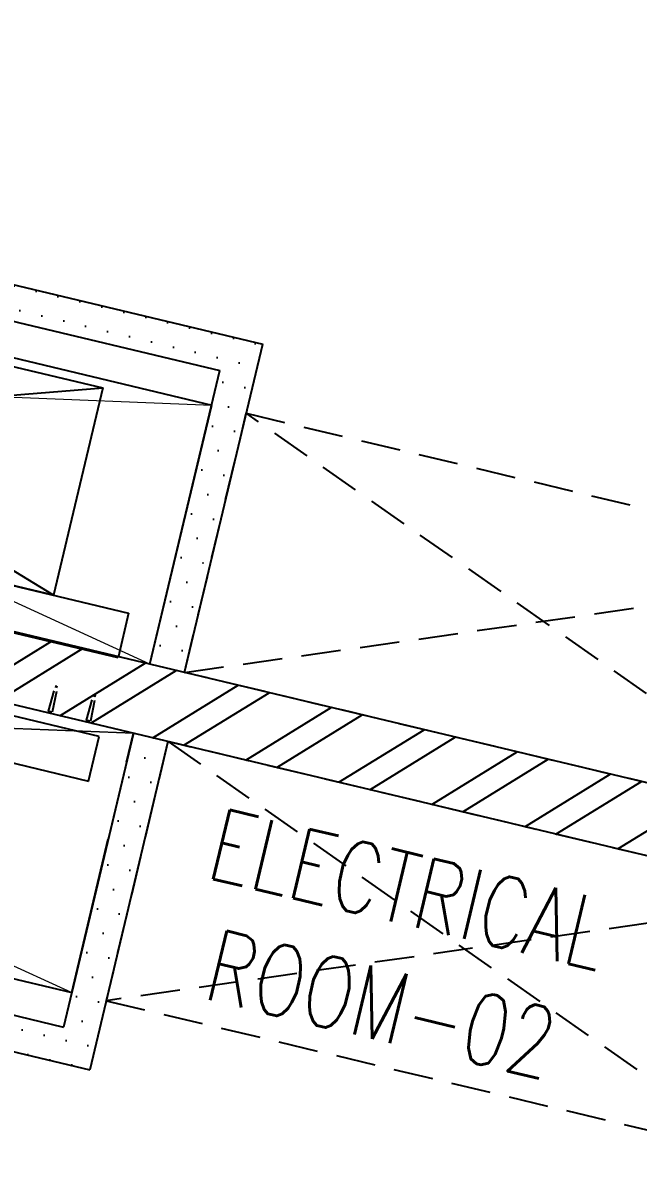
# Model space of a CAD drawing. Header units: millimetres. Extents: x 783817721 to 783927949, y 1443754877 to 1443839643.
# Drawn here: x 783892467 to 783894201, y 1443795393 to 1443798587 of the extents above; entities that cross this region are included whole.
import ezdxf

# ---------------------------------------------------------------- set-up
doc = ezdxf.new("R2010")
doc.units = ezdxf.units.MM
doc.header["$LTSCALE"] = 700
doc.linetypes.add('HIDDEN', pattern=[9.524999999999999, 6.35, -3.175])
doc.layers.get('0').update_dxf_attribs({"linetype": 'CONTINUOUS'})
for name, color, linetype in [('A-CUTO-ABOVE', 8, 'HIDDEN'), ('A-HATCH', 8, 'CONTINUOUS'), ('A-LOW WALL HT', 2, 'CONTINUOUS'), ('A-SERVICE', 254, 'HIDDEN'), ('A-SILL', 2, 'CONTINUOUS'), ('A-TAG-RMNAME', 6, 'CONTINUOUS'), ('A-WALL-XXX', 7, 'CONTINUOUS')]:
    doc.layers.add(name, color=color, linetype=linetype)
doc.layers.add('A-CUTOUT BELOW', color=8, linetype='HIDDEN', lineweight=5)
doc.styles.add('ROMANS', font='romans.shx')
pattern_1 = [(346.5826409141853, (783820671.9506751, 1443800474.84538), (45.61810967520755, 54.39945376252169), [0, -63.49999999999999])]

# ---------------------------------------------------------------- blocks, each defined once
blk = doc.blocks.new('A$C9b6d854f')
at = {"layer": 'A-SERVICE'}
for p, q in [((-15834.43178713322, 5325.467047452927), (-13984.71797400713, 5925.467050790787)), ((-13984.71797281504, 5325.467052221298), (-15834.43178850412, 5925.467047214508)), ((-13919.04724562168, 5080.067474603653, 1.117585673676318e-08), (-13918.83532083035, 5074.041437149048, 1.117585673676318e-08)), ((-13916.0472458005, 5080.068037748337, 1.117585673676318e-08), (-13916.26953172684, 5074.041438579559, 1.117585673676318e-08)), ((-13808.41407710314, 5080.067473888397, 1.117585673676318e-08), (-13808.20215153694, 5074.041438579559, 1.117585673676318e-08)), ((-13805.41407549381, 5080.068036317825, 1.117585673676318e-08), (-13805.63636159897, 5074.041439294815, 1.117585673676318e-08)), ((-13921.36290550232, 5064.041438817978, 1.117585673676318e-08), (-13923.44009262323, 5004.977087974548, 1.117585673676318e-08)), ((-13913.61862653494, 5064.041439294815, 1.117585673676318e-08), (-13911.44009315968, 5004.977087974548, 1.117585673676318e-08)), ((-13810.72973626852, 5064.041438817978, 1.117585673676318e-08), (-13812.8069229126, 5004.977088212967, 1.117585673676318e-08)), ((-13802.98545670509, 5064.041439533234, 1.117585673676318e-08), (-13800.80692338943, 5004.977088212967, 1.117585673676318e-08)), ((-13911.44009315968, 5004.977087974548, 1.117585673676318e-08), (-13923.44009262323, 5004.977087974548, 1.117585673676318e-08)), ((-13800.80692338943, 5004.977088212967, 1.117585673676318e-08), (-13812.8069229126, 5004.977088212967, 1.117585673676318e-08))]:
    blk.add_line(p, q, dxfattribs=at)
for points in [[(-15834.43175899982, 5925.467057704926), (-13984.7179441452, 5925.467061042786), (-13984.71794342995, 5325.467061519623), (-15834.43175804615, 5325.467056274414)], [(-15834.43175804615, 5325.467056274414), (-13766.63910004029, 5325.467056274414), (-13766.63910004029, 5196.486629460655), (-15834.43175804615, 5196.486629460655)], [(-15834.43175804615, 4839.977075144579), (-13766.63910004029, 4839.977075144579), (-13766.63910004029, 4968.957501958338), (-15834.43175804615, 4968.957501958338)]]:
    blk.add_lwpolyline(points, close=True, dxfattribs=at)
blk = doc.blocks.new('A$C3df1e9b8')
at = {"layer": 'A-SERVICE'}
blk.add_blockref('A$C9b6d854f', (75550.00305140018, -4499.950220823288), dxfattribs=at)

msp = doc.modelspace()

# ---------------------------------------------------------------- hatches: boundary and pattern name
at = {"layer": 'A-HATCH'}
h = msp.add_hatch(dxfattribs=at)
h.set_pattern_fill('ANSI32', color=256, scale=19.99999999999999, angle=3.774722192838826e-05, style=0)
h.set_pattern_definition([(31.58264065913059, (783814763.3280951, 1443707654.979411), (-99.7701511760467, 162.2842165286223), []), (31.58264065913059, (783814850.6795886, 1443707634.141381), (-99.7701511760467, 162.2842165286223), [])])
h.paths.add_polyline_path([(783894724.1136428, 1443796122.80094), (783894770.5221671, 1443796317.342064), (783891803.7699995, 1443797025.07207), (783891757.361475, 1443796830.530946)])
at = {"layer": 'A-LOW WALL HT'}
h = msp.add_hatch(dxfattribs=at)
h.set_pattern_fill('DOTS', color=1, scale=39.99999999999998, angle=3.798389681901799e-05)
h.set_pattern_definition(pattern_1)
h.paths.add_polyline_path([(783893119.6176212, 1443797585.020174), (783893022.348015, 1443797608.228442), (783892825.1106598, 1443796781.42636), (783892922.380266, 1443796758.218091)])
h.paths.add_polyline_path([(783889326.0670092, 1443798489.988733), (783893119.6173165, 1443797585.020246), (783893142.8210462, 1443797682.288291), (783889349.2707391, 1443798587.256778)])
h = msp.add_hatch(dxfattribs=at)
h.set_pattern_fill('DOTS', color=1, scale=39.99999999999998, angle=3.798389681901799e-05)
h.set_pattern_definition(pattern_1)
h.paths.add_polyline_path([(783892678.7354475, 1443795736.879901), (783892581.4639616, 1443795760.080291), (783892778.7013166, 1443796586.882373), (783892875.9728025, 1443796563.681983)])
h.paths.add_polyline_path([(783888885.1848353, 1443796641.848459), (783892678.7351427, 1443795736.879973), (783892655.5314133, 1443795639.611928), (783888861.9811062, 1443796544.580414)])

# ---------------------------------------------------------------- linework, layer by layer
at = {"layer": 'A-CUTO-ABOVE', "ltscale": 0.1}
for p, q in [((783892999.1430031, 1443797510.95488, -1.50456370801224e-08), (783892999.1472416, 1443797510.95576, -3.009138660616391e-08)), ((783892604.6687973, 1443795857.353892, -3.009138660618092e-08), (783892778.7011129, 1443796586.881373, -1.504564419376016e-08)), ((783892604.6690365, 1443795857.353832, -1.50456370801224e-08), (783892604.6724223, 1443795857.351138, -3.009138660616391e-08))]:
    msp.add_line(p, q, dxfattribs=at)
at = {"layer": 'A-CUTO-ABOVE', "ltscale": 0.025}
for p, q in [((783894770.46804, 1443796317.115167, -3.009138660618019e-08), (783893096.4133378, 1443797487.750731, -3.009137117260252e-08)), ((783892922.327888, 1443796757.997319, -3.009139372201893e-08), (783894944.5539725, 1443797046.868471, -3.009138660618019e-08)), ((783892876.0274868, 1443796563.910007, -3.009139372201893e-08), (783894550.081709, 1443795393.274564, -3.009138660618019e-08)), ((783894724.167642, 1443796123.027868, -3.009138660618019e-08), (783892701.9410746, 1443795834.156825, -3.009137117260252e-08))]:
    msp.add_line(p, q, dxfattribs=at)
at = {"layer": 'A-CUTO-ABOVE', "ltscale": 0.025, "elevation": -3.009138660618019e-08}
for points in [[(783893096.4135936, 1443797487.750738), (783894944.5539725, 1443797046.868471), (783894770.5221736, 1443796317.342091), (783892922.3817948, 1443796758.224358)], [(783892701.9412998, 1443795834.156703), (783894550.081709, 1443795393.274564), (783894724.1135082, 1443796122.800944), (783892875.9730988, 1443796563.683083)]]:
    msp.add_lwpolyline(points, close=True, dxfattribs=at)
at = {"layer": 'A-CUTOUT BELOW'}
for p, q in [((783892825.1111686, 1443796781.427284, -3.009139235074112e-08), (783889302.8615429, 1443798392.718519, -1.504563708013138e-08)), ((783889128.8295754, 1443797663.189305, -1.504564419378391e-08), (783892999.1432952, 1443797510.955037, -3.009139235074113e-08)), ((783889082.420922, 1443797468.648209, -1.50456441937839e-08), (783892604.6692275, 1443795857.353565, -3.009139235074113e-08)), ((783892778.7024832, 1443796586.884774, -3.009139561680583e-08), (783888908.3890841, 1443796739.118966, -1.504565320441046e-08)), ((783888908.4244817, 1443796739.140356, -1.50456532041352e-08), (783892778.7095, 1443796586.914188, -3.009139561651902e-08))]:
    msp.add_line(p, q, dxfattribs=at)
at = {"layer": 'A-LOW WALL HT'}
for p, q in [((783889349.270066, 1443798587.259641, -1.504563518315739e-08), (783893142.822276, 1443797682.293589, -3.009138470918927e-08)), ((783889326.0658039, 1443798489.98908, -1.504563613164439e-08), (783893022.3474519, 1443797608.227289, -3.009138565767689e-08)), ((783892922.3817848, 1443796758.223251, -3.00913937198158e-08), (783893142.822276, 1443797682.293589, -3.009138470918927e-08)), ((783892825.1112229, 1443796781.427513, -3.009139371981642e-08), (783893022.3474518, 1443797608.227289, -3.009138565767689e-08)), ((783888885.183603, 1443796641.848694, -1.504563613164438e-08), (783892581.4639798, 1443795760.081573, -3.009138565767689e-08)), ((783892778.7012987, 1443796586.88109, -3.009139371981642e-08), (783892581.4639797, 1443795760.081573, -3.009138565767689e-08)), ((783892875.9718301, 1443796563.6767, -3.00913937198158e-08), (783892655.5301208, 1443795639.606652, -3.009138470918926e-08)), ((783888861.9792131, 1443796544.578163, -1.504563518315738e-08), (783892655.5301208, 1443795639.606652, -3.009138470918926e-08))]:
    msp.add_line(p, q, dxfattribs=at)
at = {"layer": 'A-SILL'}
for p, q in [((783889302.8615416, 1443798392.718518, -1.504563708013139e-08), (783892999.1428145, 1443797510.955152, -3.009138660617928e-08)), ((783892825.1108476, 1443796781.425938, -3.009139235074113e-08), (783892999.1428145, 1443797510.955152, -3.009138660617927e-08)), ((783888908.3879939, 1443796739.119225, -1.504563708013139e-08), (783892604.6687467, 1443795857.35368, -3.009138660617928e-08)), ((783892778.701675, 1443796586.882665, -3.009139235074112e-08), (783892604.6687467, 1443795857.35368, -3.009138660617927e-08))]:
    msp.add_line(p, q, dxfattribs=at)
at = {"layer": 'A-WALL-XXX'}
for p, q in [((783894770.5221653, 1443796317.342093, -1.504564419374768e-08), (783889128.8295752, 1443797663.189304, -1.504564419378392e-08)), ((783894724.1136411, 1443796122.80097, -1.504564609072167e-08), (783889082.4210505, 1443797468.648179, -1.504564609075793e-08))]:
    msp.add_line(p, q, dxfattribs=at)

# ---------------------------------------------------------------- block references
at = {"rotation": 346.5826028830894}
msp.add_blockref('A$C3df1e9b8', (783832476.5208341, 1443810458.170673, -1.504565083355612e-08), dxfattribs=at)

# ---------------------------------------------------------------- texts
at = {"layer": 'A-TAG-RMNAME', "insert": (783891047.064506, 1443796848.875259, -1.50456440191832e-08), "char_height": 199.9999999999999, "width": 5004.414257640825, "attachment_point": 1, "rotation": 346.58264288945026, "style": 'ROMANS'}
msp.add_mtext('\\pxi-3,l4,qc,t4;{\\W0.75;ELECTRICAL \\PROOM-02}', dxfattribs=at)

doc.saveas('drawing.dxf')
